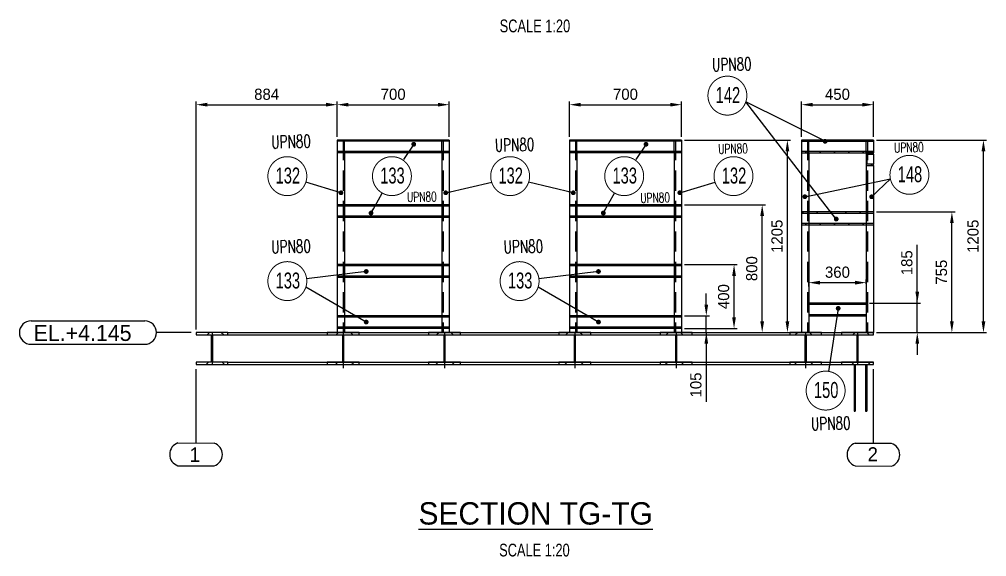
# Model space of a CAD drawing. Header units: millimetres. Extents: x 0 to 16187, y -20471 to 6290.
# Drawn here: x 12681.6 to 12984.4, y 4327.7 to 4495.9 of the extents above; entities that cross this region are included whole.
import ezdxf
from ezdxf.enums import TextEntityAlignment as Align

# ---------------------------------------------------------------- set-up
doc = ezdxf.new("R2010")
doc.units = ezdxf.units.MM
doc.header["$PDSIZE"] = -1
doc.linetypes.add('CENTERX2', pattern=[20.32, 12.7, -2.54, 2.54, -2.54])
doc.linetypes.add('HIDDEN', pattern=[9.525, 6.35, -3.175])
doc.styles.add('MtXpl_txt_shx', font='txt.shx', dxfattribs={"height": 0.2})
doc.styles.add('ROMAND-1', font='ic-romand.shx')
doc.styles.add('SLDTEXTSTYLE0', font='TXT', dxfattribs={"width": 0.75})
doc.styles.add('SLDTEXTSTYLE2', font='TXT', dxfattribs={"width": 0.686449})
doc.dimstyles.new('AM_ISO', dxfattribs={"dimtxt": 3.5, "dimasz": 3.5, "dimexe": 1, "dimexo": 1, "dimgap": 1.5, "dimtad": 1, "dimdsep": 46, "dimtxsty": 'Standard', "dimcen": 0, "dimclrd": 1, "dimclre": 1, "dimclrt": 1, "dimadec": 0, "dimazin": 2, "dimtp": 0.1, "dimtm": 0.1, "dimtfac": 0.71, "dimtdec": 3, "dimtmove": 0, "dimatfit": 3, "dimfxl": 1, "dimlwd": -1, "dimlwe": -1, "dimarcsym": 1})
doc.dimstyles.new('AM_ISO$7', dxfattribs={"dimtxt": 3.5, "dimasz": 3.5, "dimexe": 1, "dimexo": 1, "dimgap": 1.5, "dimtad": 1, "dimtoh": 1, "dimdsep": 46, "dimtxsty": 'Standard', "dimcen": 0, "dimclrd": 1, "dimclre": 1, "dimclrt": 1, "dimadec": 0, "dimazin": 2, "dimtp": 0.1, "dimtm": 0.1, "dimtfac": 0.71, "dimtdec": 3, "dimtmove": 0, "dimatfit": 3, "dimfxl": 1, "dimlwd": -1, "dimlwe": -1, "dimarcsym": 1})
pattern_1 = [(45, (12478.072, 1629.3056), (-2.245064, 2.245064), [])]
pattern_2 = [(135, (12478.072, 1629.3056), (-2.245064, -2.245064), [])]

# ---------------------------------------------------------------- blocks, each defined once
blk = doc.blocks.new('*D2527')
at = {"color": 1, "linetype": 'ByBlock'}
for p, q in [((12781.13, 4459.12), (12781.13, 4470.18)), ((12784.63, 4469.18), (12812.63, 4469.18)), ((12816.13, 4459.12), (12816.13, 4470.18))]:
    blk.add_line(p, q, dxfattribs=at)
at = {"color": 1}
for points in [[(12784.63, 4469.77), (12784.63, 4468.6), (12781.13, 4469.18)], [(12812.63, 4468.6), (12812.63, 4469.77), (12816.13, 4469.18)]]:
    blk.add_solid(points, dxfattribs=at)
at = {"layer": 'Defpoints', "color": 0}
for p in [(12816.13, 4469.18), (12781.13, 4458.12), (12816.13, 4458.12)]:
    blk.add_point(p, dxfattribs=at)
at = {"color": 1, "insert": (12798.63, 4472.43), "char_height": 3.5, "attachment_point": 5}
blk.add_mtext('700', dxfattribs=at)
blk = doc.blocks.new('*D2528')
at = {"color": 1, "linetype": 'ByBlock'}
for p, q in [((12853.83, 4459.12), (12853.83, 4470.18)), ((12857.33, 4469.18), (12885.33, 4469.18)), ((12888.83, 4459.12), (12888.83, 4470.18))]:
    blk.add_line(p, q, dxfattribs=at)
at = {"color": 1}
for points in [[(12857.33, 4469.77), (12857.33, 4468.6), (12853.83, 4469.18)], [(12885.33, 4468.6), (12885.33, 4469.77), (12888.83, 4469.18)]]:
    blk.add_solid(points, dxfattribs=at)
at = {"layer": 'Defpoints', "color": 0}
for p in [(12888.83, 4469.18), (12853.83, 4458.12), (12888.83, 4458.12)]:
    blk.add_point(p, dxfattribs=at)
at = {"color": 1, "insert": (12871.33, 4472.43), "char_height": 3.5, "attachment_point": 5}
blk.add_mtext('700', dxfattribs=at)
blk = doc.blocks.new('*D2529')
at = {"color": 1, "linetype": 'ByBlock'}
for p, q in [((12926.43, 4459.12), (12926.43, 4470.18)), ((12929.93, 4469.18), (12945.43, 4469.18)), ((12948.93, 4459.12), (12948.93, 4470.18))]:
    blk.add_line(p, q, dxfattribs=at)
at = {"color": 1}
for points in [[(12929.93, 4469.77), (12929.93, 4468.6), (12926.43, 4469.18)], [(12945.43, 4468.6), (12945.43, 4469.77), (12948.93, 4469.18)]]:
    blk.add_solid(points, dxfattribs=at)
at = {"layer": 'Defpoints', "color": 0}
for p in [(12948.93, 4469.18), (12926.43, 4458.12), (12948.93, 4458.12)]:
    blk.add_point(p, dxfattribs=at)
at = {"color": 1, "insert": (12937.68, 4472.43), "char_height": 3.5, "attachment_point": 5}
blk.add_mtext('450', dxfattribs=at)
blk = doc.blocks.new('*D2530')
at = {"color": 1, "linetype": 'ByBlock'}
for p, q in [((12949.93, 4458.12), (12984.38, 4458.12)), ((12983.38, 4401.37), (12983.38, 4454.62)), ((12949.93, 4397.87), (12984.38, 4397.87))]:
    blk.add_line(p, q, dxfattribs=at)
at = {"color": 1}
for points in [[(12983.97, 4454.62), (12982.8, 4454.62), (12983.38, 4458.12)], [(12982.8, 4401.37), (12983.97, 4401.37), (12983.38, 4397.87)]]:
    blk.add_solid(points, dxfattribs=at)
at = {"layer": 'Defpoints', "color": 0}
for p in [(12948.93, 4458.12), (12983.38, 4458.12), (12948.93, 4397.87)]:
    blk.add_point(p, dxfattribs=at)
at = {"color": 1, "insert": (12980.13, 4428), "char_height": 3.5, "attachment_point": 5, "rotation": 90}
blk.add_mtext('1205', dxfattribs=at)
blk = doc.blocks.new('*D2535')
at = {"color": 1, "linetype": 'ByBlock'}
for p, q in [((12889.83, 4458.12), (12923.02, 4458.12)), ((12922.02, 4401.37), (12922.02, 4454.62)), ((12889.83, 4397.87), (12923.02, 4397.87))]:
    blk.add_line(p, q, dxfattribs=at)
at = {"color": 1}
for points in [[(12922.61, 4454.62), (12921.44, 4454.62), (12922.02, 4458.12)], [(12921.44, 4401.37), (12922.61, 4401.37), (12922.02, 4397.87)]]:
    blk.add_solid(points, dxfattribs=at)
at = {"layer": 'Defpoints', "color": 0}
for p in [(12888.83, 4458.12), (12922.02, 4458.12), (12888.83, 4397.87)]:
    blk.add_point(p, dxfattribs=at)
at = {"color": 1, "insert": (12918.77, 4428), "char_height": 3.5, "attachment_point": 5, "rotation": 90}
blk.add_mtext('1205', dxfattribs=at)
blk = doc.blocks.new('*D2537')
at = {"color": 1, "linetype": 'ByBlock'}
for p, q in [((12896.63, 4406.62), (12896.63, 4410.12)), ((12889.83, 4403.12), (12897.63, 4403.12)), ((12896.63, 4397.87), (12896.63, 4403.12)), ((12889.83, 4397.87), (12897.63, 4397.87)), ((12896.63, 4397.87), (12896.63, 4376.17)), ((12896.63, 4394.37), (12896.63, 4390.87))]:
    blk.add_line(p, q, dxfattribs=at)
at = {"color": 1}
for points in [[(12896.05, 4406.62), (12897.22, 4406.62), (12896.63, 4403.12)], [(12897.22, 4394.37), (12896.05, 4394.37), (12896.63, 4397.87)]]:
    blk.add_solid(points, dxfattribs=at)
at = {"layer": 'Defpoints', "color": 0}
for p in [(12888.83, 4403.12), (12896.63, 4403.12), (12888.83, 4397.87)]:
    blk.add_point(p, dxfattribs=at)
at = {"color": 1, "insert": (12893.38, 4381.46), "char_height": 3.5, "attachment_point": 5, "rotation": 90}
blk.add_mtext('105', dxfattribs=at)
blk = doc.blocks.new('*D2538')
at = {"color": 1, "linetype": 'ByBlock'}
for p, q in [((12889.83, 4419.12), (12906.32, 4419.12)), ((12905.32, 4402.62), (12905.32, 4415.62)), ((12889.83, 4399.12), (12906.32, 4399.12))]:
    blk.add_line(p, q, dxfattribs=at)
at = {"color": 1}
for points in [[(12905.9, 4415.62), (12904.74, 4415.62), (12905.32, 4419.12)], [(12904.74, 4402.62), (12905.9, 4402.62), (12905.32, 4399.12)]]:
    blk.add_solid(points, dxfattribs=at)
at = {"layer": 'Defpoints', "color": 0}
for p in [(12888.83, 4419.12), (12905.32, 4419.12), (12888.83, 4399.12)]:
    blk.add_point(p, dxfattribs=at)
at = {"color": 1, "insert": (12902.07, 4409.12), "char_height": 3.5, "attachment_point": 5, "rotation": 90}
blk.add_mtext('400', dxfattribs=at)
blk = doc.blocks.new('*D2539')
at = {"color": 1, "linetype": 'ByBlock'}
for p, q in [((12889.83, 4437.87), (12915.13, 4437.87)), ((12914.13, 4401.37), (12914.13, 4434.37)), ((12889.83, 4397.87), (12915.13, 4397.87))]:
    blk.add_line(p, q, dxfattribs=at)
at = {"color": 1}
for points in [[(12914.71, 4434.37), (12913.54, 4434.37), (12914.13, 4437.87)], [(12913.54, 4401.37), (12914.71, 4401.37), (12914.13, 4397.87)]]:
    blk.add_solid(points, dxfattribs=at)
at = {"layer": 'Defpoints', "color": 0}
for p in [(12888.83, 4437.87), (12914.13, 4437.87), (12888.83, 4397.87)]:
    blk.add_point(p, dxfattribs=at)
at = {"color": 1, "insert": (12910.88, 4417.87), "char_height": 3.5, "attachment_point": 5, "rotation": 90}
blk.add_mtext('800', dxfattribs=at)
blk = doc.blocks.new('*D2540')
at = {"color": 1, "linetype": 'ByBlock'}
for p, q in [((12962.67, 4407.12), (12962.67, 4425.29)), ((12962.67, 4410.62), (12962.67, 4414.12)), ((12947.68, 4407.12), (12963.67, 4407.12)), ((12962.67, 4397.87), (12962.67, 4407.12)), ((12949.93, 4397.87), (12963.67, 4397.87)), ((12962.67, 4394.37), (12962.67, 4390.87))]:
    blk.add_line(p, q, dxfattribs=at)
at = {"color": 1}
for points in [[(12962.09, 4410.62), (12963.26, 4410.62), (12962.67, 4407.12)], [(12963.26, 4394.37), (12962.09, 4394.37), (12962.67, 4397.87)]]:
    blk.add_solid(points, dxfattribs=at)
at = {"layer": 'Defpoints', "color": 0}
for p in [(12946.68, 4407.12), (12962.67, 4407.12), (12948.93, 4397.87)]:
    blk.add_point(p, dxfattribs=at)
at = {"color": 1, "insert": (12959.42, 4419.71), "char_height": 3.5, "attachment_point": 5, "rotation": 90}
blk.add_mtext('185', dxfattribs=at)
blk = doc.blocks.new('*D2541')
at = {"color": 1, "linetype": 'ByBlock'}
for p, q in [((12949.93, 4435.62), (12974.5, 4435.62)), ((12973.5, 4401.37), (12973.5, 4432.12)), ((12949.93, 4397.87), (12974.5, 4397.87))]:
    blk.add_line(p, q, dxfattribs=at)
at = {"color": 1}
for points in [[(12974.08, 4432.12), (12972.92, 4432.12), (12973.5, 4435.62)], [(12972.92, 4401.37), (12974.08, 4401.37), (12973.5, 4397.87)]]:
    blk.add_solid(points, dxfattribs=at)
at = {"layer": 'Defpoints', "color": 0}
for p in [(12948.93, 4435.62), (12973.5, 4435.62), (12948.93, 4397.87)]:
    blk.add_point(p, dxfattribs=at)
at = {"color": 1, "insert": (12970.25, 4416.75), "char_height": 3.5, "attachment_point": 5, "rotation": 90}
blk.add_mtext('755', dxfattribs=at)
blk = doc.blocks.new('*D2542')
at = {"color": 1, "linetype": 'ByBlock'}
for p, q in [((12928.68, 4412.3), (12928.68, 4414.49)), ((12946.68, 4413.07), (12946.68, 4414.49)), ((12932.18, 4413.49), (12943.18, 4413.49))]:
    blk.add_line(p, q, dxfattribs=at)
at = {"color": 1}
for points in [[(12932.18, 4414.07), (12932.18, 4412.9), (12928.68, 4413.49)], [(12943.18, 4412.9), (12943.18, 4414.07), (12946.68, 4413.49)]]:
    blk.add_solid(points, dxfattribs=at)
at = {"layer": 'Defpoints', "color": 0}
for p in [(12928.68, 4411.3), (12946.68, 4413.49), (12946.68, 4412.07)]:
    blk.add_point(p, dxfattribs=at)
at = {"color": 1, "insert": (12937.68, 4416.74), "char_height": 3.5, "attachment_point": 5}
blk.add_mtext('360', dxfattribs=at)
blk = doc.blocks.new('*D2543')
at = {"color": 1, "linetype": 'ByBlock'}
for p, q in [((12736.93, 4398.87), (12736.93, 4470.18)), ((12740.43, 4469.18), (12777.63, 4469.18)), ((12781.13, 4459.12), (12781.13, 4470.18))]:
    blk.add_line(p, q, dxfattribs=at)
at = {"color": 1}
for points in [[(12740.43, 4469.77), (12740.43, 4468.6), (12736.93, 4469.18)], [(12777.63, 4468.6), (12777.63, 4469.77), (12781.13, 4469.18)]]:
    blk.add_solid(points, dxfattribs=at)
at = {"layer": 'Defpoints', "color": 0}
for p in [(12781.13, 4469.18), (12781.13, 4458.12), (12736.93, 4397.87)]:
    blk.add_point(p, dxfattribs=at)
at = {"color": 1, "insert": (12759.03, 4472.43), "char_height": 3.5, "attachment_point": 5}
blk.add_mtext('884', dxfattribs=at)
blk = doc.blocks.new('A$7E9316163A2427E')
at = {"color": 7, "linetype": 'Continuous', "lineweight": 25}
for p, q in [((3.67, 7.35), (39.25, 7.35)), ((3.67, 0), (39.25, 0))]:
    blk.add_line(p, q, dxfattribs=at)
for centre, start, end in [((3.67, 3.67), 90, 270), ((39.25, 3.67), 270, 90)]:
    blk.add_arc(centre, 3.67, start, end, dxfattribs=at)
blk.add_text('EL.+4.145', height=5, dxfattribs=at).set_placement((4.45, 1.05))
blk = doc.blocks.new('A$7E9317C23470')
at = {"color": 1, "ltscale": 0.2}
for p, q in [((8.25, 7.15), (8.25, 30.29)), ((2.59, 7.18), (13.91, 7.12))]:
    blk.add_line(p, q, dxfattribs=at)
at = {"color": 1, "lineweight": 25}
blk.add_line((2.59, 0.06), (13.93, 0.01), dxfattribs=at)
at = {"color": 1, "ltscale": 0.2}
for centre, start, end in [((3.74, 3.62), 107.869, 252.0246), ((12.75, 3.56), 287.9651, 71.9697)]:
    blk.add_arc(centre, 3.74, start, end, dxfattribs=at)
at = {"color": 1, "lineweight": 25}
blk.add_text('1', height=4.5, rotation=359.9537, dxfattribs=at).set_placement((7.87, 3.52), align=Align.MIDDLE_CENTER)
blk = doc.blocks.new('A$7E9317C333379')
at = {"color": 1, "ltscale": 0.2}
for p, q in [((8.25, 7.15), (8.25, 30.29)), ((2.59, 7.18), (13.91, 7.12)), ((2.59, 0.06), (13.93, 0.01))]:
    blk.add_line(p, q, dxfattribs=at)
for centre, start, end in [((3.74, 3.62), 107.869, 252.0246), ((12.75, 3.56), 287.9651, 71.9697)]:
    blk.add_arc(centre, 3.74, start, end, dxfattribs=at)
blk.add_text('2', height=4.37, rotation=359.9537, dxfattribs=at).set_placement((6.43, 1.52))

msp = doc.modelspace()

# ---------------------------------------------------------------- hatches: boundary and pattern name
at = {"linetype": 'Continuous', "lineweight": 18}
h = msp.add_hatch(dxfattribs=at)
h.set_pattern_fill('ANSI31', style=0)
h.set_pattern_definition(pattern_1)
h.paths.add_polyline_path([(12948.93008, 4457.72213), (12948.93008, 4458.12213), (12926.43008, 4458.12213), (12926.43008, 4457.72213)], flags=0)
h = msp.add_hatch(dxfattribs=at)
h.set_pattern_fill('ANSI31', style=0)
h.set_pattern_definition(pattern_1)
h.paths.add_polyline_path([(12948.93008, 4454.12213), (12948.93008, 4454.52213), (12926.43008, 4454.52213), (12926.43008, 4454.12213)], flags=0)
h = msp.add_hatch(dxfattribs=at)
h.set_pattern_fill('ANSI31', angle=90, style=0)
h.set_pattern_definition(pattern_2)
h.paths.add_polyline_path([(12948.93008, 4454.12213), (12946.68008, 4454.12213), (12946.68008, 4450.12213), (12948.93008, 4450.12213), (12948.93008, 4450.52213), (12946.98008, 4450.52213), (12946.98008, 4453.72213), (12948.93008, 4453.72213)], flags=0)
h = msp.add_hatch(dxfattribs=at)
h.set_pattern_fill('ANSI31', style=0)
h.set_pattern_definition(pattern_1)
h.paths.add_polyline_path([(12948.93008, 4435.22213), (12948.93008, 4435.62213), (12926.43008, 4435.62213), (12926.43008, 4435.22213)], flags=0)
h = msp.add_hatch(dxfattribs=at)
h.set_pattern_fill('ANSI31', style=0)
h.set_pattern_definition(pattern_1)
h.paths.add_polyline_path([(12948.93008, 4431.62213), (12948.93008, 4432.02213), (12926.43008, 4432.02213), (12926.43008, 4431.62213)], flags=0)
h = msp.add_hatch(dxfattribs=at)
h.set_pattern_fill('ANSI31', style=0)
h.set_pattern_definition(pattern_1)
h.paths.add_polyline_path([(12736.93008, 4388.62213), (12736.93008, 4387.87213), (12741.93008, 4387.87213), (12741.93008, 4397.87213), (12736.93008, 4397.87213), (12736.93008, 4397.12213), (12741.70508, 4397.12213), (12741.70508, 4388.62213)], flags=0)
h = msp.add_hatch(dxfattribs=at)
h.set_pattern_fill('ANSI31', angle=90, style=0)
h.set_pattern_definition(pattern_2)
h.paths.add_polyline_path([(12746.93008, 4397.87213), (12741.93008, 4397.87213), (12741.93008, 4387.87213), (12746.93008, 4387.87213), (12746.93008, 4388.62213), (12742.15508, 4388.62213), (12742.15508, 4397.12213), (12746.93008, 4397.12213)], flags=0)
h = msp.add_hatch(dxfattribs=at)
h.set_pattern_fill('ANSI31', style=0)
h.set_pattern_definition(pattern_1)
h.paths.add_polyline_path([(12782.98008, 4397.87213), (12777.98008, 4397.87213), (12777.98008, 4397.12213), (12782.75508, 4397.12213), (12782.75508, 4388.62213), (12777.98008, 4388.62213), (12777.98008, 4387.87213), (12782.98008, 4387.87213)], flags=0)
h = msp.add_hatch(dxfattribs=at)
h.set_pattern_fill('ANSI31', angle=90, style=0)
h.set_pattern_definition(pattern_2)
h.paths.add_polyline_path([(12783.20508, 4397.12213), (12787.98008, 4397.12213), (12787.98008, 4397.87213), (12782.98008, 4397.87213), (12782.98008, 4387.87213), (12787.98008, 4387.87213), (12787.98008, 4388.62213), (12783.20508, 4388.62213)], flags=0)
h = msp.add_hatch(dxfattribs=at)
h.set_pattern_fill('ANSI31', style=0)
h.set_pattern_definition(pattern_1)
h.paths.add_polyline_path([(12814.73008, 4397.87213), (12809.73008, 4397.87213), (12809.73008, 4397.12213), (12814.50508, 4397.12213), (12814.50508, 4388.62213), (12809.73008, 4388.62213), (12809.73008, 4387.87213), (12814.73008, 4387.87213)], flags=0)
h = msp.add_hatch(dxfattribs=at)
h.set_pattern_fill('ANSI31', angle=90, style=0)
h.set_pattern_definition(pattern_2)
h.paths.add_polyline_path([(12814.95508, 4397.12213), (12819.73008, 4397.12213), (12819.73008, 4397.87213), (12814.73008, 4397.87213), (12814.73008, 4387.87213), (12819.73008, 4387.87213), (12819.73008, 4388.62213), (12814.95508, 4388.62213)], flags=0)
h = msp.add_hatch(dxfattribs=at)
h.set_pattern_fill('ANSI31', style=0)
h.set_pattern_definition(pattern_1)
h.paths.add_polyline_path([(12855.48008, 4397.87213), (12850.48008, 4397.87213), (12850.48008, 4397.12213), (12855.25508, 4397.12213), (12855.25508, 4388.62213), (12850.48008, 4388.62213), (12850.48008, 4387.87213), (12855.48008, 4387.87213)], flags=0)
h = msp.add_hatch(dxfattribs=at)
h.set_pattern_fill('ANSI31', angle=90, style=0)
h.set_pattern_definition(pattern_2)
h.paths.add_polyline_path([(12855.70508, 4397.12213), (12860.48008, 4397.12213), (12860.48008, 4397.87213), (12855.48008, 4397.87213), (12855.48008, 4387.87213), (12860.48008, 4387.87213), (12860.48008, 4388.62213), (12855.70508, 4388.62213)], flags=0)
h = msp.add_hatch(dxfattribs=at)
h.set_pattern_fill('ANSI31', style=0)
h.set_pattern_definition(pattern_1)
h.paths.add_polyline_path([(12887.23008, 4397.87213), (12882.23008, 4397.87213), (12882.23008, 4397.12213), (12887.00508, 4397.12213), (12887.00508, 4388.62213), (12882.23008, 4388.62213), (12882.23008, 4387.87213), (12887.23008, 4387.87213)], flags=0)
h = msp.add_hatch(dxfattribs=at)
h.set_pattern_fill('ANSI31', angle=90, style=0)
h.set_pattern_definition(pattern_2)
h.paths.add_polyline_path([(12887.45508, 4397.12213), (12892.23008, 4397.12213), (12892.23008, 4397.87213), (12887.23008, 4397.87213), (12887.23008, 4387.87213), (12892.23008, 4387.87213), (12892.23008, 4388.62213), (12887.45508, 4388.62213)], flags=0)
h = msp.add_hatch(dxfattribs=at)
h.set_pattern_fill('ANSI31', style=0)
h.set_pattern_definition(pattern_1)
h.paths.add_polyline_path([(12927.73008, 4397.87213), (12922.73008, 4397.87213), (12922.73008, 4397.12213), (12927.50508, 4397.12213), (12927.50508, 4388.62213), (12922.73008, 4388.62213), (12922.73008, 4387.87213), (12927.73008, 4387.87213)], flags=0)
h = msp.add_hatch(dxfattribs=at)
h.set_pattern_fill('ANSI31', angle=90, style=0)
h.set_pattern_definition(pattern_2)
h.paths.add_polyline_path([(12927.95508, 4397.12213), (12932.73008, 4397.12213), (12932.73008, 4397.87213), (12927.73008, 4397.87213), (12927.73008, 4387.87213), (12932.73008, 4387.87213), (12932.73008, 4388.62213), (12927.95508, 4388.62213)], flags=0)
h = msp.add_hatch(dxfattribs=at)
h.set_pattern_fill('ANSI31', style=0)
h.set_pattern_definition(pattern_1)
h.paths.add_polyline_path([(12938.93008, 4388.62213), (12938.93008, 4387.87213), (12943.93008, 4387.87213), (12943.93008, 4397.87213), (12938.93008, 4397.87213), (12938.93008, 4397.12213), (12943.70508, 4397.12213), (12943.70508, 4388.62213)], flags=0)
h = msp.add_hatch(dxfattribs=at)
h.set_pattern_fill('ANSI31', angle=90, style=0)
h.set_pattern_definition(pattern_2)
h.paths.add_polyline_path([(12948.93008, 4397.87213), (12943.93008, 4397.87213), (12943.93008, 4387.87213), (12948.93008, 4387.87213), (12948.93008, 4388.62213), (12944.15508, 4388.62213), (12944.15508, 4397.12213), (12948.93008, 4397.12213)], flags=0)

# ---------------------------------------------------------------- linework, layer by layer
at = {"color": 7, "linetype": 'Continuous', "lineweight": 25}
for p, q in [((12781.13008, 4458.12213), (12781.13008, 4457.72213)), ((12816.13008, 4458.12213), (12781.13008, 4458.12213)), ((12816.13008, 4457.72213), (12781.13008, 4457.72213)), ((12781.13008, 4457.72213), (12781.13008, 4454.52213)), ((12816.13008, 4458.12213), (12816.13008, 4457.72213)), ((12816.13008, 4457.72213), (12816.13008, 4454.52213)), ((12853.83008, 4458.12213), (12853.83008, 4457.72213)), ((12888.83008, 4458.12213), (12853.83008, 4458.12213)), ((12888.83008, 4457.72213), (12853.83008, 4457.72213)), ((12853.83008, 4457.72213), (12853.83008, 4454.52213)), ((12888.83008, 4458.12213), (12888.83008, 4457.72213)), ((12888.83008, 4457.72213), (12888.83008, 4454.52213)), ((12926.43008, 4458.12213), (12926.43008, 4457.72213)), ((12948.93008, 4458.12213), (12926.43008, 4458.12213)), ((12926.43008, 4457.72213), (12948.93008, 4457.72213)), ((12926.43008, 4457.72213), (12926.43008, 4454.52213)), ((12948.93008, 4458.12213), (12948.93008, 4457.72213)), ((12948.93008, 4457.72213), (12948.93008, 4454.52213)), ((12816.13008, 4454.52213), (12781.13008, 4454.52213)), ((12781.13008, 4454.52213), (12781.13008, 4454.12213)), ((12816.13008, 4454.12213), (12781.13008, 4454.12213)), ((12781.13008, 4454.12213), (12781.13008, 4437.87213)), ((12783.38008, 4454.12213), (12783.38008, 4437.87213)), ((12813.88008, 4454.12213), (12813.88008, 4437.87213)), ((12816.13008, 4454.52213), (12816.13008, 4454.12213)), ((12816.13008, 4454.12213), (12816.13008, 4437.87213)), ((12888.83008, 4454.52213), (12853.83008, 4454.52213)), ((12853.83008, 4454.52213), (12853.83008, 4454.12213)), ((12888.83008, 4454.12213), (12853.83008, 4454.12213)), ((12853.83008, 4454.12213), (12853.83008, 4437.87213)), ((12856.08008, 4454.12213), (12856.08008, 4437.87213)), ((12886.58008, 4454.12213), (12886.58008, 4437.87213)), ((12888.83008, 4454.52213), (12888.83008, 4454.12213)), ((12888.83008, 4454.12213), (12888.83008, 4437.87213)), ((12926.43008, 4454.52213), (12926.43008, 4454.12213)), ((12948.93008, 4454.52213), (12926.43008, 4454.52213)), ((12926.43008, 4454.12213), (12948.93008, 4454.12213)), ((12926.43008, 4454.12213), (12926.43008, 4435.62213)), ((12928.68008, 4454.12213), (12928.68008, 4435.62213)), ((12946.68008, 4454.12213), (12946.68008, 4450.12213)), ((12948.93008, 4454.12213), (12946.68008, 4454.12213)), ((12946.98008, 4453.72213), (12948.93008, 4453.72213)), ((12946.98008, 4450.52213), (12946.98008, 4453.72213)), ((12948.93008, 4454.52213), (12948.93008, 4454.12213)), ((12948.93008, 4453.72213), (12948.93008, 4454.12213)), ((12948.93008, 4453.72213), (12948.93008, 4450.52213)), ((12946.68008, 4450.12213), (12948.93008, 4450.12213)), ((12946.68008, 4450.12213), (12946.68008, 4435.62213)), ((12948.93008, 4450.52213), (12946.98008, 4450.52213)), ((12948.93008, 4450.12213), (12948.93008, 4450.52213)), ((12948.93008, 4450.12213), (12948.93008, 4435.62213)), ((12781.13008, 4437.87213), (12781.13008, 4437.47213)), ((12816.13008, 4437.87213), (12781.13008, 4437.87213)), ((12816.13008, 4437.47213), (12781.13008, 4437.47213)), ((12781.13008, 4437.47213), (12781.13008, 4434.27213)), ((12816.13008, 4437.87213), (12816.13008, 4437.47213)), ((12816.13008, 4437.47213), (12816.13008, 4434.27213)), ((12853.83008, 4437.87213), (12853.83008, 4437.47213)), ((12888.83008, 4437.87213), (12853.83008, 4437.87213)), ((12888.83008, 4437.47213), (12853.83008, 4437.47213)), ((12853.83008, 4437.47213), (12853.83008, 4434.27213)), ((12888.83008, 4437.87213), (12888.83008, 4437.47213)), ((12888.83008, 4437.47213), (12888.83008, 4434.27213)), ((12926.43008, 4435.62213), (12926.43008, 4435.22213)), ((12948.93008, 4435.62213), (12926.43008, 4435.62213)), ((12948.93008, 4435.62213), (12948.93008, 4435.22213)), ((12781.13008, 4434.27213), (12781.13008, 4433.87213)), ((12816.13008, 4434.27213), (12781.13008, 4434.27213)), ((12816.13008, 4433.87213), (12781.13008, 4433.87213)), ((12781.13008, 4433.87213), (12781.13008, 4419.12213)), ((12783.38008, 4433.87213), (12783.38008, 4419.12213)), ((12813.88008, 4433.87213), (12813.88008, 4419.12213)), ((12816.13008, 4434.27213), (12816.13008, 4433.87213)), ((12816.13008, 4433.87213), (12816.13008, 4419.12213)), ((12853.83008, 4434.27213), (12853.83008, 4433.87213)), ((12888.83008, 4434.27213), (12853.83008, 4434.27213)), ((12888.83008, 4433.87213), (12853.83008, 4433.87213)), ((12853.83008, 4433.87213), (12853.83008, 4419.12213)), ((12856.08008, 4433.87213), (12856.08008, 4419.12213)), ((12886.58008, 4433.87213), (12886.58008, 4419.12213)), ((12888.83008, 4434.27213), (12888.83008, 4433.87213)), ((12888.83008, 4433.87213), (12888.83008, 4419.12213)), ((12926.43008, 4435.22213), (12948.93008, 4435.22213)), ((12926.43008, 4435.22213), (12926.43008, 4432.02213)), ((12948.93008, 4435.22213), (12948.93008, 4432.02213)), ((12926.43008, 4432.02213), (12926.43008, 4431.62213)), ((12948.93008, 4432.02213), (12926.43008, 4432.02213)), ((12926.43008, 4431.62213), (12948.93008, 4431.62213)), ((12926.43008, 4431.62213), (12926.43008, 4397.87213)), ((12928.68008, 4431.62213), (12928.68008, 4397.87213)), ((12946.68008, 4431.62213), (12946.68008, 4397.87213)), ((12948.93008, 4432.02213), (12948.93008, 4431.62213)), ((12948.93008, 4431.62213), (12948.93008, 4397.87213)), ((12781.13008, 4419.12213), (12781.13008, 4418.72213)), ((12816.13008, 4419.12213), (12781.13008, 4419.12213)), ((12816.13008, 4418.72213), (12781.13008, 4418.72213)), ((12781.13008, 4418.72213), (12781.13008, 4415.52213)), ((12816.13008, 4419.12213), (12816.13008, 4418.72213)), ((12816.13008, 4418.72213), (12816.13008, 4415.52213)), ((12853.83008, 4419.12213), (12853.83008, 4418.72213)), ((12888.83008, 4419.12213), (12853.83008, 4419.12213)), ((12888.83008, 4418.72213), (12853.83008, 4418.72213)), ((12853.83008, 4418.72213), (12853.83008, 4415.52213)), ((12888.83008, 4419.12213), (12888.83008, 4418.72213)), ((12888.83008, 4418.72213), (12888.83008, 4415.52213)), ((12816.13008, 4415.52213), (12781.13008, 4415.52213)), ((12781.13008, 4415.52213), (12781.13008, 4415.12213)), ((12816.13008, 4415.12213), (12781.13008, 4415.12213)), ((12781.13008, 4415.12213), (12781.13008, 4403.12213)), ((12783.38008, 4415.12213), (12783.38008, 4403.12213)), ((12813.88008, 4415.12213), (12813.88008, 4403.12213)), ((12816.13008, 4415.52213), (12816.13008, 4415.12213)), ((12816.13008, 4415.12213), (12816.13008, 4403.12213)), ((12888.83008, 4415.52213), (12853.83008, 4415.52213)), ((12853.83008, 4415.52213), (12853.83008, 4415.12213)), ((12888.83008, 4415.12213), (12853.83008, 4415.12213)), ((12853.83008, 4415.12213), (12853.83008, 4403.12213)), ((12856.08008, 4415.12213), (12856.08008, 4403.12213)), ((12886.58008, 4415.12213), (12886.58008, 4403.12213)), ((12888.83008, 4415.52213), (12888.83008, 4415.12213)), ((12888.83008, 4415.12213), (12888.83008, 4403.12213)), ((12928.68008, 4407.12213), (12946.68008, 4407.12213)), ((12928.68008, 4406.72213), (12946.68008, 4406.72213)), ((12781.13008, 4403.12213), (12781.13008, 4402.72213)), ((12816.13008, 4403.12213), (12781.13008, 4403.12213)), ((12816.13008, 4402.72213), (12781.13008, 4402.72213)), ((12781.13008, 4402.72213), (12781.13008, 4399.52213)), ((12816.13008, 4403.12213), (12816.13008, 4402.72213)), ((12816.13008, 4402.72213), (12816.13008, 4399.52213)), ((12853.83008, 4403.12213), (12853.83008, 4402.72213)), ((12888.83008, 4403.12213), (12853.83008, 4403.12213)), ((12888.83008, 4402.72213), (12853.83008, 4402.72213)), ((12853.83008, 4402.72213), (12853.83008, 4399.52213)), ((12888.83008, 4403.12213), (12888.83008, 4402.72213)), ((12888.83008, 4402.72213), (12888.83008, 4399.52213)), ((12928.68008, 4403.52213), (12946.68008, 4403.52213)), ((12928.68008, 4403.12213), (12946.68008, 4403.12213)), ((12816.13008, 4399.52213), (12781.13008, 4399.52213)), ((12781.13008, 4399.52213), (12781.13008, 4399.12213)), ((12816.13008, 4399.12213), (12781.13008, 4399.12213)), ((12781.13008, 4399.12213), (12781.13008, 4397.87213)), ((12783.38008, 4399.12213), (12783.38008, 4397.87213)), ((12813.88008, 4399.12213), (12813.88008, 4397.87213)), ((12816.13008, 4399.52213), (12816.13008, 4399.12213)), ((12816.13008, 4399.12213), (12816.13008, 4397.87213)), ((12888.83008, 4399.52213), (12853.83008, 4399.52213)), ((12853.83008, 4399.52213), (12853.83008, 4399.12213)), ((12888.83008, 4399.12213), (12853.83008, 4399.12213)), ((12853.83008, 4399.12213), (12853.83008, 4397.87213)), ((12856.08008, 4399.12213), (12856.08008, 4397.87213)), ((12886.58008, 4399.12213), (12886.58008, 4397.87213)), ((12888.83008, 4399.52213), (12888.83008, 4399.12213)), ((12888.83008, 4399.12213), (12888.83008, 4397.87213)), ((12736.93008, 4397.87213), (12736.93008, 4397.12213)), ((12741.93008, 4397.87213), (12736.93008, 4397.87213)), ((12736.93008, 4397.12213), (12741.70508, 4397.12213)), ((12741.70508, 4397.12213), (12741.70508, 4388.62213)), ((12746.93008, 4397.87213), (12741.93008, 4397.87213)), ((12741.93008, 4397.87213), (12741.93008, 4387.87213)), ((12742.15508, 4397.12213), (12746.93008, 4397.12213)), ((12742.15508, 4388.62213), (12742.15508, 4397.12213)), ((12746.93008, 4397.12213), (12746.93008, 4397.87213)), ((12777.98008, 4397.87213), (12777.98008, 4397.12213)), ((12782.98008, 4397.87213), (12777.98008, 4397.87213)), ((12777.98008, 4397.12213), (12782.75508, 4397.12213)), ((12782.75508, 4397.12213), (12782.75508, 4388.62213)), ((12787.98008, 4397.87213), (12782.98008, 4397.87213)), ((12783.20508, 4388.62213), (12783.20508, 4397.12213)), ((12783.20508, 4397.12213), (12787.98008, 4397.12213)), ((12787.98008, 4397.12213), (12787.98008, 4397.87213)), ((12809.73008, 4397.87213), (12809.73008, 4397.12213)), ((12814.73008, 4397.87213), (12809.73008, 4397.87213)), ((12809.73008, 4397.12213), (12814.50508, 4397.12213)), ((12814.50508, 4397.12213), (12814.50508, 4388.62213)), ((12819.73008, 4397.87213), (12814.73008, 4397.87213)), ((12814.95508, 4397.12213), (12819.73008, 4397.12213)), ((12814.95508, 4388.62213), (12814.95508, 4397.12213)), ((12819.73008, 4397.12213), (12819.73008, 4397.87213)), ((12850.48008, 4397.87213), (12850.48008, 4397.12213)), ((12855.48008, 4397.87213), (12850.48008, 4397.87213)), ((12850.48008, 4397.12213), (12855.25508, 4397.12213)), ((12855.25508, 4397.12213), (12855.25508, 4388.62213)), ((12860.48008, 4397.87213), (12855.48008, 4397.87213)), ((12855.70508, 4397.12213), (12860.48008, 4397.12213)), ((12855.70508, 4388.62213), (12855.70508, 4397.12213)), ((12860.48008, 4397.12213), (12860.48008, 4397.87213)), ((12882.23008, 4397.87213), (12882.23008, 4397.12213)), ((12887.23008, 4397.87213), (12882.23008, 4397.87213)), ((12882.23008, 4397.12213), (12887.00508, 4397.12213)), ((12887.00508, 4397.12213), (12887.00508, 4388.62213)), ((12892.23008, 4397.87213), (12887.23008, 4397.87213)), ((12887.45508, 4397.12213), (12892.23008, 4397.12213)), ((12887.45508, 4388.62213), (12887.45508, 4397.12213)), ((12892.23008, 4397.12213), (12892.23008, 4397.87213)), ((12922.73008, 4397.87213), (12922.73008, 4397.12213)), ((12927.73008, 4397.87213), (12922.73008, 4397.87213)), ((12922.73008, 4397.12213), (12927.50508, 4397.12213)), ((12927.50508, 4397.12213), (12927.50508, 4388.62213)), ((12932.73008, 4397.87213), (12927.73008, 4397.87213)), ((12927.95508, 4388.62213), (12927.95508, 4397.12213)), ((12927.95508, 4397.12213), (12932.73008, 4397.12213)), ((12932.73008, 4397.12213), (12932.73008, 4397.87213)), ((12938.93008, 4397.87213), (12938.93008, 4397.12213)), ((12943.93008, 4397.87213), (12938.93008, 4397.87213)), ((12938.93008, 4397.12213), (12943.70508, 4397.12213)), ((12943.70508, 4397.12213), (12943.70508, 4388.62213)), ((12943.93008, 4397.87213), (12943.93008, 4387.87213)), ((12948.93008, 4397.87213), (12943.93008, 4397.87213)), ((12944.15508, 4397.12213), (12948.93008, 4397.12213)), ((12944.15508, 4388.62213), (12944.15508, 4397.12213)), ((12948.93008, 4397.12213), (12948.93008, 4397.87213)), ((12736.93008, 4388.62213), (12736.93008, 4387.87213)), ((12741.70508, 4388.62213), (12736.93008, 4388.62213)), ((12736.93008, 4387.87213), (12741.93008, 4387.87213)), ((12741.93008, 4387.87213), (12746.93008, 4387.87213)), ((12746.93008, 4388.62213), (12742.15508, 4388.62213)), ((12746.93008, 4387.87213), (12746.93008, 4388.62213)), ((12777.98008, 4388.62213), (12777.98008, 4387.87213)), ((12782.75508, 4388.62213), (12777.98008, 4388.62213)), ((12777.98008, 4387.87213), (12782.98008, 4387.87213)), ((12782.98008, 4387.87213), (12787.98008, 4387.87213)), ((12787.98008, 4388.62213), (12783.20508, 4388.62213)), ((12787.98008, 4387.87213), (12787.98008, 4388.62213)), ((12809.73008, 4388.62213), (12809.73008, 4387.87213)), ((12814.50508, 4388.62213), (12809.73008, 4388.62213)), ((12809.73008, 4387.87213), (12814.73008, 4387.87213)), ((12814.73008, 4387.87213), (12819.73008, 4387.87213)), ((12819.73008, 4388.62213), (12814.95508, 4388.62213)), ((12819.73008, 4387.87213), (12819.73008, 4388.62213)), ((12850.48008, 4388.62213), (12850.48008, 4387.87213)), ((12855.25508, 4388.62213), (12850.48008, 4388.62213)), ((12850.48008, 4387.87213), (12855.48008, 4387.87213)), ((12855.48008, 4387.87213), (12860.48008, 4387.87213)), ((12860.48008, 4388.62213), (12855.70508, 4388.62213)), ((12860.48008, 4387.87213), (12860.48008, 4388.62213)), ((12882.23008, 4388.62213), (12882.23008, 4387.87213)), ((12887.00508, 4388.62213), (12882.23008, 4388.62213)), ((12882.23008, 4387.87213), (12887.23008, 4387.87213)), ((12887.23008, 4387.87213), (12892.23008, 4387.87213)), ((12892.23008, 4388.62213), (12887.45508, 4388.62213)), ((12892.23008, 4387.87213), (12892.23008, 4388.62213)), ((12927.50508, 4388.62213), (12922.73008, 4388.62213)), ((12922.73008, 4388.62213), (12922.73008, 4387.87213)), ((12922.73008, 4387.87213), (12927.73008, 4387.87213)), ((12927.73008, 4387.87213), (12932.73008, 4387.87213)), ((12932.73008, 4388.62213), (12927.95508, 4388.62213)), ((12932.73008, 4387.87213), (12932.73008, 4388.62213)), ((12943.70508, 4388.62213), (12938.93008, 4388.62213)), ((12938.93008, 4388.62213), (12938.93008, 4387.87213)), ((12938.93008, 4387.87213), (12943.93008, 4387.87213)), ((12942.88008, 4387.87213), (12942.88008, 4373.22213)), ((12943.28008, 4387.87213), (12943.28008, 4373.22213)), ((12943.93008, 4387.87213), (12948.93008, 4387.87213)), ((12948.93008, 4388.62213), (12944.15508, 4388.62213)), ((12946.48008, 4387.87213), (12946.48008, 4373.22213)), ((12946.88008, 4387.87213), (12946.88008, 4373.22213)), ((12948.93008, 4387.87213), (12948.93008, 4388.62213)), ((12942.88008, 4373.22213), (12943.28008, 4373.22213)), ((12946.48008, 4373.22213), (12946.88008, 4373.22213))]:
    msp.add_line(p, q, dxfattribs=at)
at = {"color": 2, "linetype": 'HIDDEN', "lineweight": 25}
for p, q in [((12782.98008, 4458.12213), (12782.98008, 4397.87213)), ((12814.28008, 4458.12213), (12814.28008, 4397.87213)), ((12855.68008, 4458.12213), (12855.68008, 4397.87213)), ((12886.98008, 4458.12213), (12886.98008, 4397.87213)), ((12928.28008, 4458.12213), (12928.28008, 4397.87213)), ((12947.08008, 4458.12213), (12947.08008, 4397.87213)), ((12783.38008, 4437.87213), (12783.38008, 4433.87213)), ((12813.88008, 4437.87213), (12813.88008, 4433.87213)), ((12856.08008, 4437.87213), (12856.08008, 4433.87213)), ((12886.58008, 4437.87213), (12886.58008, 4433.87213)), ((12928.68008, 4435.62213), (12928.68008, 4431.62213)), ((12946.68008, 4435.62213), (12946.68008, 4431.62213)), ((12783.38008, 4419.12213), (12783.38008, 4415.12213)), ((12813.88008, 4419.12213), (12813.88008, 4415.12213)), ((12856.08008, 4419.12213), (12856.08008, 4415.12213)), ((12886.58008, 4419.12213), (12886.58008, 4415.12213)), ((12783.38008, 4403.12213), (12783.38008, 4399.12213)), ((12813.88008, 4403.12213), (12813.88008, 4399.12213)), ((12856.08008, 4403.12213), (12856.08008, 4399.12213)), ((12886.58008, 4403.12213), (12886.58008, 4399.12213))]:
    msp.add_line(p, q, dxfattribs=at)
at = {"color": 2, "linetype": 'HIDDEN'}
for p, q in [((12783.38008, 4454.12213), (12783.38008, 4458.12213)), ((12813.88008, 4454.12213), (12813.88008, 4458.12213)), ((12856.08008, 4454.12213), (12856.08008, 4458.12213)), ((12886.58008, 4454.12213), (12886.58008, 4458.12213)), ((12928.68008, 4454.12213), (12928.68008, 4458.12213)), ((12946.68008, 4454.12213), (12946.68008, 4458.12213))]:
    msp.add_line(p, q, dxfattribs=at)
for p, q in [((12735.43008, 4397.87213), (12724.54514, 4397.87213)), ((12746.93008, 4397.87213), (12948.93008, 4397.87213)), ((12746.93008, 4397.12213), (12948.93008, 4397.12213)), ((12787.98008, 4397.12213), (12948.93008, 4397.12213)), ((12746.93008, 4388.62213), (12948.93008, 4388.62213)), ((12746.93008, 4387.87213), (12948.93008, 4387.87213))]:
    msp.add_line(p, q)
at = {"color": 3, "linetype": 'CENTERX2', "lineweight": 25}
for p, q in [((12782.98008, 4397.87213), (12782.98008, 4386.77805)), ((12814.73008, 4397.87213), (12814.73008, 4386.77805)), ((12855.48008, 4397.87213), (12855.48008, 4386.77805)), ((12887.23008, 4397.87213), (12887.23008, 4386.77805)), ((12927.73008, 4397.87213), (12927.73008, 4386.77805))]:
    msp.add_line(p, q, dxfattribs=at)
at = {"color": 2}
for points in [[(12909.33315, 4472.02022, 0.3125, 0.3125, 1), (12897.14565, 4472.02022, 0.3125, 0.3125, 1)], [(12771.59558, 4446.82044, 0.3125, 0.3125, 1), (12759.40808, 4446.82044, 0.3125, 0.3125, 1)], [(12841.33424, 4446.82044, 0.3125, 0.3125, 1), (12829.14674, 4446.82044, 0.3125, 0.3125, 1)], [(12911.24073, 4446.82044, 0.3125, 0.3125, 1), (12899.05323, 4446.82044, 0.3125, 0.3125, 1)], [(12940.08207, 4379.70802, 0.3125, 0.3125, 1), (12927.89457, 4379.70802, 0.3125, 0.3125, 1)]]:
    msp.add_lwpolyline(points, format="xyseb", close=True, dxfattribs=at)
at = {"color": 2, "const_width": 0.3125}
for points in [[(12804.33224, 4446.82044, 1), (12792.14474, 4446.82044, 1)], [(12966.30555, 4447.23629, 1), (12954.11805, 4447.23629, 1)]]:
    msp.add_lwpolyline(points, format="xyb", close=True, dxfattribs=at)
at = {"color": 4, "const_width": 0.3125}
for points in [[(12877.03224, 4446.82044, 1), (12864.84474, 4446.82044, 1)], [(12771.59558, 4413.97158, 1), (12759.40808, 4413.97158, 1)], [(12844.29558, 4413.97158, 1), (12832.10808, 4413.97158, 1)]]:
    msp.add_lwpolyline(points, format="xyb", close=True, dxfattribs=at)

# ---------------------------------------------------------------- block references
for name, p in [('A$7E9316163A2427E', (12681.62507, 4394.19713)), ('A$7E9317C23470', (12728.67914, 4356.14198)), ('A$7E9317C333379', (12940.67914, 4356.08523))]:
    msp.add_blockref(name, p)

# ---------------------------------------------------------------- texts
at = {"color": 2, "style": 'MtXpl_txt_shx', "width": 0.6875}
for height, p in [(4, (12898.48712, 4479.68175)), (4, (12760.53981, 4455.4909)), (4, (12830.48821, 4454.48198)), (3, (12900.3947, 4453.8008)), (4, (12929.46185, 4367.2813))]:
    msp.add_text('UPN80', height=height, rotation=1.3639275, dxfattribs=at).set_placement(p)
at = {"color": 2, "style": 'SLDTEXTSTYLE2', "width": 0.686449}
for s, p in [('142', (12903.40587, 4472.21319)), ('132', (12765.66831, 4447.01342)), ('132', (12835.40696, 4447.01342)), ('132', (12905.31345, 4447.01342)), ('150', (12934.1548, 4379.90099))]:
    msp.add_text(s, height=5, dxfattribs=at).set_placement(p, align=Align.MIDDLE_CENTER)
at = {"color": 2, "lineweight": 25, "style": 'MtXpl_txt_shx', "width": 0.6875}
for p in [(12955.45952, 4454.21665), (12803.02609, 4438.72169)]:
    msp.add_text('UPN80', height=3, rotation=1.3639275, dxfattribs=at).set_placement(p)
at = {"color": 2, "lineweight": 25, "style": 'SLDTEXTSTYLE2', "width": 0.686449}
for s, p in [('133', (12798.40496, 4447.01342)), ('148', (12960.37827, 4447.42926))]:
    msp.add_text(s, height=5, dxfattribs=at).set_placement(p, align=Align.MIDDLE_CENTER)
at = {"color": 4, "lineweight": 25, "style": 'SLDTEXTSTYLE2', "width": 0.686449}
for p in [(12871.10496, 4447.01342), (12765.66831, 4414.16455), (12838.36831, 4414.16455)]:
    msp.add_text('133', height=5, dxfattribs=at).set_placement(p, align=Align.MIDDLE_CENTER)
at = {"color": 4, "lineweight": 25, "style": 'MtXpl_txt_shx', "width": 0.6875}
msp.add_text('UPN80', height=3, rotation=1.3639275, dxfattribs=at).set_placement((12876.02502, 4438.45801))
at = {"color": 4, "style": 'MtXpl_txt_shx', "width": 0.6875}
for p in [(12760.53981, 4422.64204), (12833.23981, 4422.64204)]:
    msp.add_text('UPN80', height=4, rotation=1.3639275, dxfattribs=at).set_placement(p)
at = {"color": 7, "style": 'ROMAND-1'}
msp.add_text('%%USECTION TG-TG', height=7, dxfattribs=at).set_placement((12806.56483, 4337.78317))
at = {"color": 7, "linetype": 'Continuous', "lineweight": 0, "char_height": 4, "attachment_point": 2, "style": 'SLDTEXTSTYLE0'}
for insert in [(12842.99644, 4495.83024), (12842.84379, 4331.79935)]:
    msp.add_mtext('SCALE 1:20', dxfattribs=dict(at, insert=insert))

# ---------------------------------------------------------------- dimensions: what is measured, and where the dimension line sits
for base, p1, p2, picture, middle in [((12781.13008, 4469.18201), (12736.93008, 4397.87213), (12781.13008, 4458.12213), '*D2543', (12759.03008, 4472.43201)), ((12816.13008, 4469.18201), (12781.13008, 4458.12213), (12816.13008, 4458.12213), '*D2527', (12798.63008, 4472.43201)), ((12888.83008, 4469.18201), (12853.83008, 4458.12213), (12888.83008, 4458.12213), '*D2528', (12871.33008, 4472.43201)), ((12948.93008, 4469.18201), (12926.43008, 4458.12213), (12948.93008, 4458.12213), '*D2529', (12937.68008, 4472.43201)), ((12946.68008, 4413.48762), (12928.68008, 4411.30487), (12946.68008, 4412.06771), '*D2542', (12937.68008, 4416.73762))]:
    dim = msp.add_linear_dim(base=base, p1=p1, p2=p2, dimstyle='AM_ISO', override={"dimtxt": 3.5, "dimlfac": 20})
    dim.commit()
    dim.dimension.update_dxf_attribs({"geometry": picture, "text_midpoint": middle})
for base, p1, p2, picture, middle in [((12922.0246, 4458.12213), (12888.83008, 4397.87213), (12888.83008, 4458.12213), '*D2535', (12922.0246, 4427.99713)), ((12983.38387, 4458.12213), (12948.93008, 4397.87213), (12948.93008, 4458.12213), '*D2530', (12983.38387, 4427.99713)), ((12914.12726, 4437.87213), (12888.83008, 4397.87213), (12888.83008, 4437.87213), '*D2539', (12914.12726, 4417.87213)), ((12973.50079, 4435.62213), (12948.93008, 4397.87213), (12948.93008, 4435.62213), '*D2541', (12973.50079, 4416.74713)), ((12962.67468, 4407.12213), (12948.93008, 4397.87213), (12946.68008, 4407.12213), '*D2540', (12962.67468, 4419.70547)), ((12905.32038, 4419.12213), (12888.83008, 4399.12213), (12888.83008, 4419.12213), '*D2538', (12905.32038, 4409.12213)), ((12896.63294, 4403.12213), (12888.83008, 4397.87213), (12888.83008, 4403.12213), '*D2537', (12896.63294, 4381.46203))]:
    dim = msp.add_linear_dim(base=base, p1=p1, p2=p2, angle=90, dimstyle='AM_ISO', override={"dimtxt": 3.5, "dimlfac": 20})
    dim.commit()
    dim.dimension.update_dxf_attribs({"geometry": picture, "text_midpoint": middle, "dimtype": 160})

# ---------------------------------------------------------------- leaders
at = {"color": 2}
for points in [[(12933.81738, 4457.72213), (12909.02148, 4470.09635)], [(12937.30873, 4433.39472), (12909.02148, 4470.09635)], [(12877.76718, 4456.79352), (12874.60834, 4451.99947)], [(12927.48406, 4440.37264), (12954.24779, 4445.98552)], [(12948.39328, 4440.37264), (12954.24779, 4445.98552)], [(12791.70251, 4435.28159), (12795.21894, 4441.52742)], [(12864.40251, 4435.28159), (12867.91894, 4441.52742)]]:
    msp.add_leader(points, dimstyle='AM_ISO$7', override={"dimasz": 1.5, "dimldrblk": 'Dot'}, dxfattribs=at)
for points in [[(12805.06718, 4456.79352), (12801.90834, 4451.99947)], [(12782.28891, 4441.62017), (12771.28392, 4444.89657)], [(12815.07414, 4441.62017), (12829.4584, 4444.89657)], [(12855.00339, 4441.62017), (12841.02257, 4444.89657)], [(12888.3599, 4441.62017), (12899.3649, 4444.89657)], [(12937.92545, 4405.44601), (12934.90611, 4385.73226)]]:
    msp.add_leader(points, dimstyle='AM_ISO$7', override={"dimasz": 1.5, "dimldrblk": 'Dot'})
at = {"color": 4}
for points in [[(12790.18704, 4416.98466), (12771.55069, 4414.70991)], [(12862.88704, 4416.98466), (12844.25069, 4414.70991)], [(12790.18704, 4401.14434), (12771.28392, 4412.04771)], [(12862.88704, 4401.14434), (12843.98392, 4412.04771)]]:
    msp.add_leader(points, dimstyle='AM_ISO$7', override={"dimasz": 1.5, "dimldrblk": 'Dot'}, dxfattribs=at)

doc.saveas('drawing.dxf')
